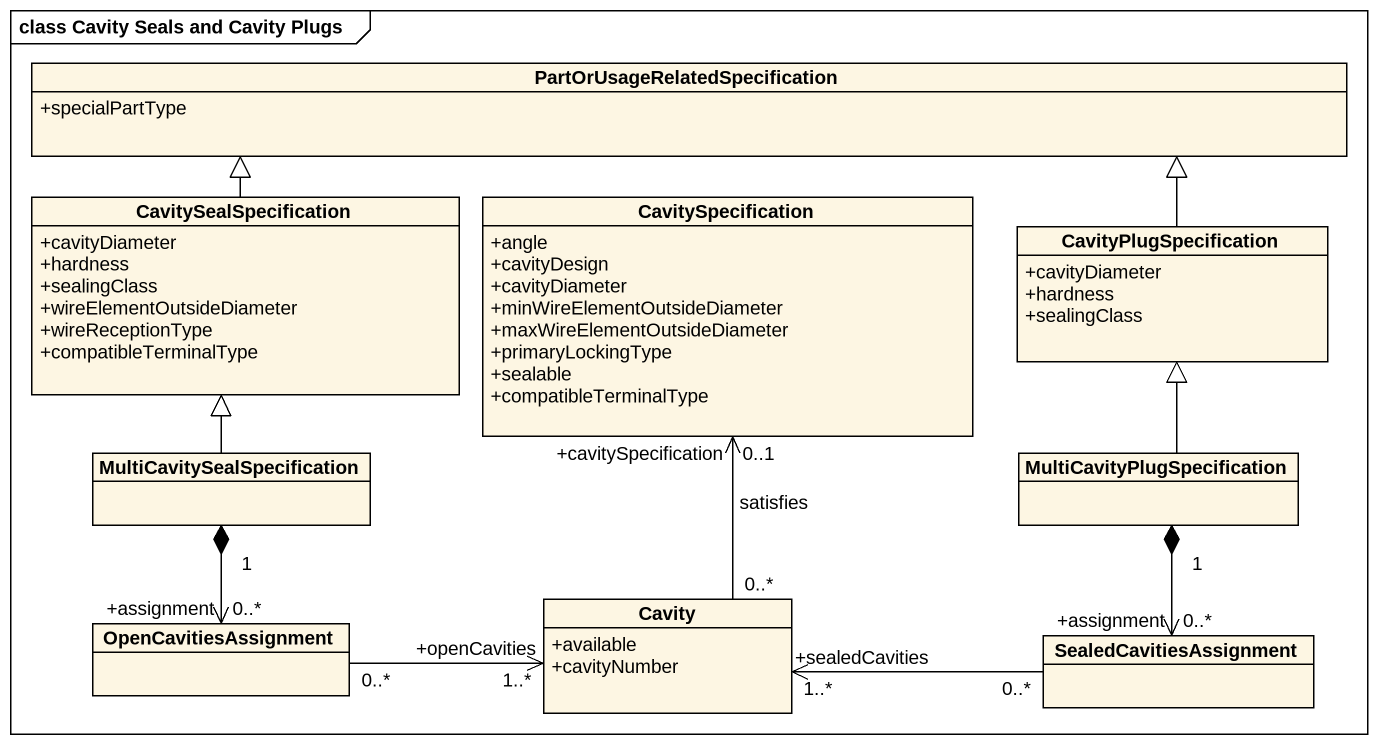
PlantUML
@startuml
mainframe class Cavity Seals and Cavity Plugs
hide circle
hide empty members
skinparam classAttributeIconSize 0
class "PartOrUsageRelatedSpecification" as PartOrUsageRelatedSpecificat {
  +specialPartType
}
class CavitySealSpecification {
  +cavityDiameter
  +hardness
  +sealingClass
  +wireElementOutsideDiameter
  +wireReceptionType
  +compatibleTerminalType
}
class CavitySpecification {
  +angle
  +cavityDesign
  +cavityDiameter
  +minWireElementOutsideDiameter
  +maxWireElementOutsideDiameter
  +primaryLockingType
  +sealable
  +compatibleTerminalType
}
class CavityPlugSpecification {
  +cavityDiameter
  +hardness
  +sealingClass
}
class MultiCavitySealSpecification
class MultiCavityPlugSpecification
class Cavity {
  +available
  +cavityNumber
}
class OpenCavitiesAssignment
class SealedCavitiesAssignment
CavitySealSpecification -right-|> PartOrUsageRelatedSpecificat
CavityPlugSpecification -left-|> PartOrUsageRelatedSpecificat
MultiCavitySealSpecification -up-|> CavitySealSpecification
MultiCavitySealSpecification "1" *--> "+assignment\n0..*" OpenCavitiesAssignment
MultiCavityPlugSpecification -up-|> CavityPlugSpecification
Cavity "0..*" -up-> "+cavitySpecification\n0..1" CavitySpecification : satisfies
OpenCavitiesAssignment "0..*" -right-> "+openCavities\n1..*" Cavity
SealedCavitiesAssignment "+assignment\n0..*" <-up-* "1" MultiCavityPlugSpecification
SealedCavitiesAssignment "0..*" -left-> "+sealedCavities\n1..*" Cavity
@enduml
